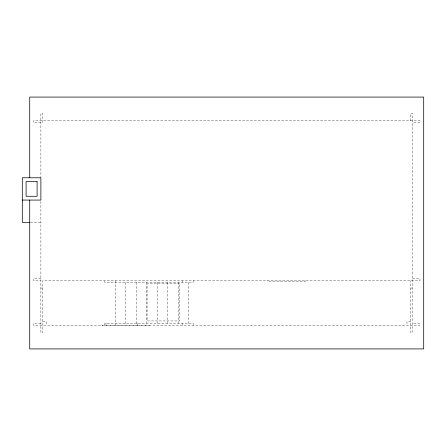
<?xml version="1.0" encoding="UTF-8"?>
<svg xmlns="http://www.w3.org/2000/svg" width="446" height="446" viewBox="0 0 446 446"><rect width="100%" height="100%" fill="white"/><g stroke="black" fill="none" stroke-linecap="round" stroke-linejoin="round"><path stroke-width="0.33" stroke-dasharray="2.23 1.67" d="M40.881 122.65L33.45 122.65L33.45 120.794L419.981 120.794L419.981 122.65L412.55 122.65M30.557 222.37L40.881 222.37M40.881 278.75L33.45 278.75L33.45 280.606L40.881 280.606M412.55 278.75L419.981 278.75L419.981 280.606L42.744 280.606L42.744 332.644L40.881 332.644L40.881 200.07M40.881 288.044L42.744 288.044M410.694 288.044L412.55 288.044M42.744 321.494L46.456 321.494L46.456 325.206M410.694 321.494L406.975 321.494L406.975 325.206M40.881 323.35L33.45 323.35L33.45 325.206L419.981 325.206L419.981 323.35L412.55 323.35M410.694 120.794L410.694 113.356L412.55 113.356L412.55 332.644L410.694 332.644L410.694 280.606M305.131 280.606L305.131 281.721L267.962 281.721L267.962 280.606M193.269 280.606L193.269 282.469L104.704 282.469L104.704 280.606M193.269 325.206L193.269 323.35L104.704 323.35L104.704 325.58M188.803 282.469L188.803 323.35M182.754 280.606L182.754 282.469M182.754 323.35L182.754 325.206M178.288 282.469L178.288 323.35M167.78 282.469L167.78 323.35M157.265 282.469L157.265 323.35M149.304 325.206L149.304 325.58L102.078 325.58L102.078 325.206M146.756 282.469L146.756 323.35M145.586 325.206L145.586 325.58M137.558 323.35L137.558 325.206M136.242 282.469L136.242 325.58M125.727 282.469L125.727 323.35M115.219 280.606L115.219 325.206M106.02 323.35L106.02 325.206M42.744 122.65L42.744 113.356L40.881 113.356L40.881 177.77M179.788 283.773L147.085 283.773L147.085 320.942L179.788 320.942L179.788 283.773"/><path stroke-width="0.67" d="M22.3 200.07L40.881 200.07L40.881 177.77L22.3 177.77L22.3 222.37L29.871 222.37M29.731 177.77L29.731 97.083L423.7 97.083L423.7 348.917L29.731 348.917L29.731 200.07M37.096 181.561L26.091 181.561L26.091 196.279L37.096 196.279L37.096 181.561"/></g></svg>
